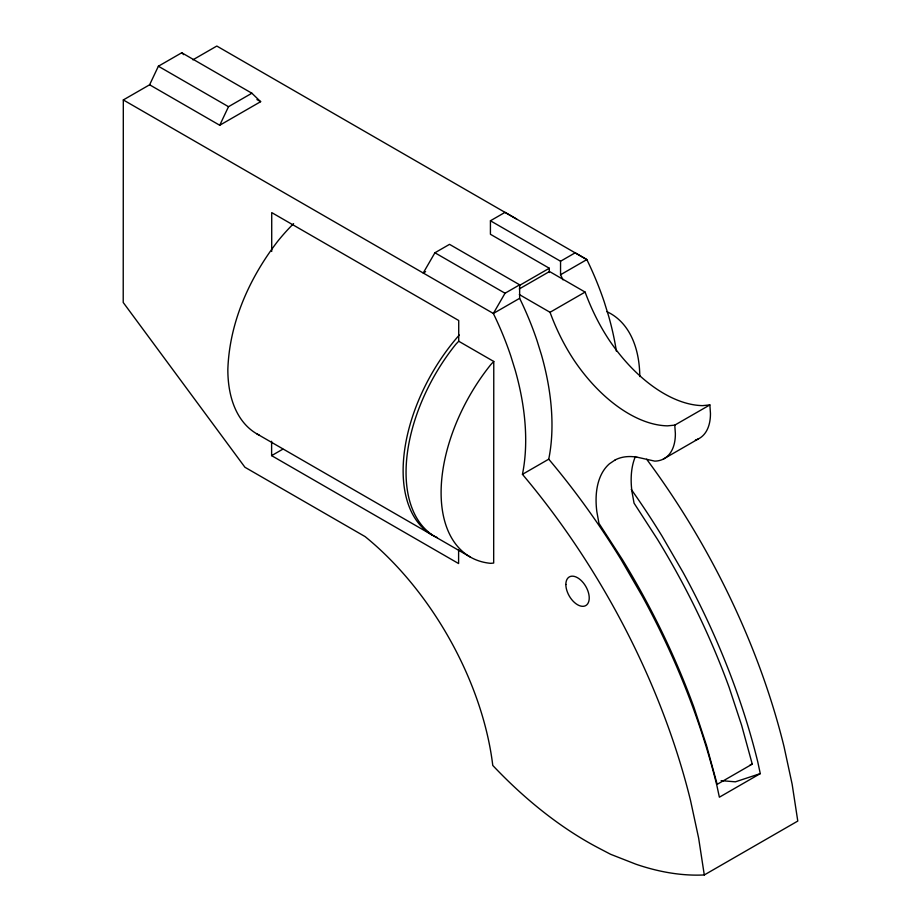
<?xml version="1.0" encoding="UTF-8"?>
<svg xmlns="http://www.w3.org/2000/svg" width="921" height="921" viewBox="0 0 921 921"><rect width="100%" height="100%" fill="white"/><g stroke="black" fill="none" stroke-linecap="round" stroke-linejoin="round"><path stroke-width="1.38" d="M149.605 84.79L219.728 125.256L260.643 101.678L251.882 93.228L181.759 52.762L158.377 66.231L149.605 84.79L123.31 99.94L123.218 302.479L244.928 467.258L365.096 536.598A228.477 132.014 60 0 1 492.77 765.443A347.182 200.605 60 0 0 599.341 848.402L610.577 854.274L635.927 864.209A347.182 200.605 60 0 0 704.289 874.95L797.782 821.06L792.141 784.22L784.036 746.643A491.86 284.198 60 0 0 646.646 459.234M458.612 549.733L458.6 563.548L271.614 455.642L271.614 441.263M271.707 251.433L271.73 212.601L458.727 320.508L458.716 341.242L455.791 344.316A140.487 81.129 -60 0 0 435.126 536.724L470.194 556.963M516.716 219.117L505.042 212.348L490.433 220.775L490.421 234.279L549.307 268.253L549.307 272.524M493.771 361.469L493.679 563.053L490.755 563.341A140.487 81.129 -60 0 1 490.847 364.555L493.771 361.469L458.716 341.242M631.253 489.419A491.86 284.198 60 0 1 662.13 536.252L683.117 572.482A491.86 284.198 60 0 1 757.741 761.794L760.286 773.617L719.382 797.195L716.837 785.371A491.86 284.198 60 0 0 642.213 596.06L621.226 559.83A491.86 284.198 60 0 0 548.732 459.176A214.156 123.736 60 0 0 541.467 354.93L537.058 340.724A214.156 123.736 60 0 0 519.64 298.323L519.651 284.819L449.529 244.353L434.919 252.768L423.223 273.007L425.606 271.637M562.973 279.823A214.156 123.736 60 0 0 560.544 274.746L560.555 261.242L575.165 252.815L586.838 259.584A214.156 123.736 60 0 1 604.268 301.984L608.666 316.191A214.156 123.736 60 0 1 616.368 351.143M219.728 125.256L228.5 106.698L251.882 93.228M519.651 284.819L505.042 293.235L493.345 313.474A214.156 123.736 60 0 1 510.764 355.886L515.173 370.081A214.156 123.736 60 0 1 522.437 474.338A491.86 284.198 60 0 1 690.543 800.533L698.636 838.11L704.289 874.95M615.286 459.855L609.472 463.77A86.067 49.734 60 0 0 596.854 511.742L598.961 523.37L622.297 559.427A487.727 281.814 60 0 1 693.997 707.443L706.522 745.457L717.171 784.335L752.261 764.119L741.612 725.241L729.087 687.239A487.727 281.814 60 0 0 657.387 539.211L634.051 503.154L631.944 491.526A86.067 49.734 60 0 1 635.375 456.563M192.903 59.83L216.815 46.05L586.838 259.584L560.544 274.746M519.559 285.406L549.307 268.253M519.64 298.323L493.345 313.474L123.31 99.94M271.614 455.642L282.828 449.172M519.34 294.559L550.033 312.288L585.1 292.084C591.397 309.042 599.352 325.366 609.414 340.436A125.406 72.46 60 0 0 702.596 405.631L709.861 404.929L710.448 413.207A53.694 31.026 60 0 1 695.39 440.077M522.437 474.338L548.732 459.176M519.271 288.941L549.526 271.511L585.1 292.084M550.033 312.288C556.272 329.281 564.285 345.571 574.324 360.652A125.406 72.46 60 0 0 667.506 425.847L674.771 425.134L709.861 404.929M663.316 459.095L698.406 438.88M760.286 773.617L735.395 781.825L721.143 780.64M750.224 764.752L752.261 764.119M636.883 457.138L654.739 461.122A53.694 31.026 60 0 0 675.358 433.423L674.771 425.134M490.433 220.775L560.555 261.242M256.947 99.549L260.643 101.678M158.377 66.231L228.5 106.698M434.919 252.768L505.042 293.235M256.901 433.872L432.202 535.043M181.759 52.762L183.705 54.638M607.008 311.724A140.487 81.129 -60 0 1 639.807 376.574M437.256 537.576A140.487 81.129 -60 0 1 459.28 335.014M259.377 435.219A140.487 81.129 -60 0 1 227.844 369.494C229.41 322.615 249.28 278.28 277.555 241.475A140.487 81.129 -60 0 1 293.603 223.619M615.228 459.89A86.067 49.734 60 0 1 636.825 457.173M565.851 584.49A16.532 9.555 60 0 0 583.373 606.306A16.532 9.555 60 0 0 583.384 582.912A16.532 9.555 60 0 0 565.851 584.49"/></g></svg>
